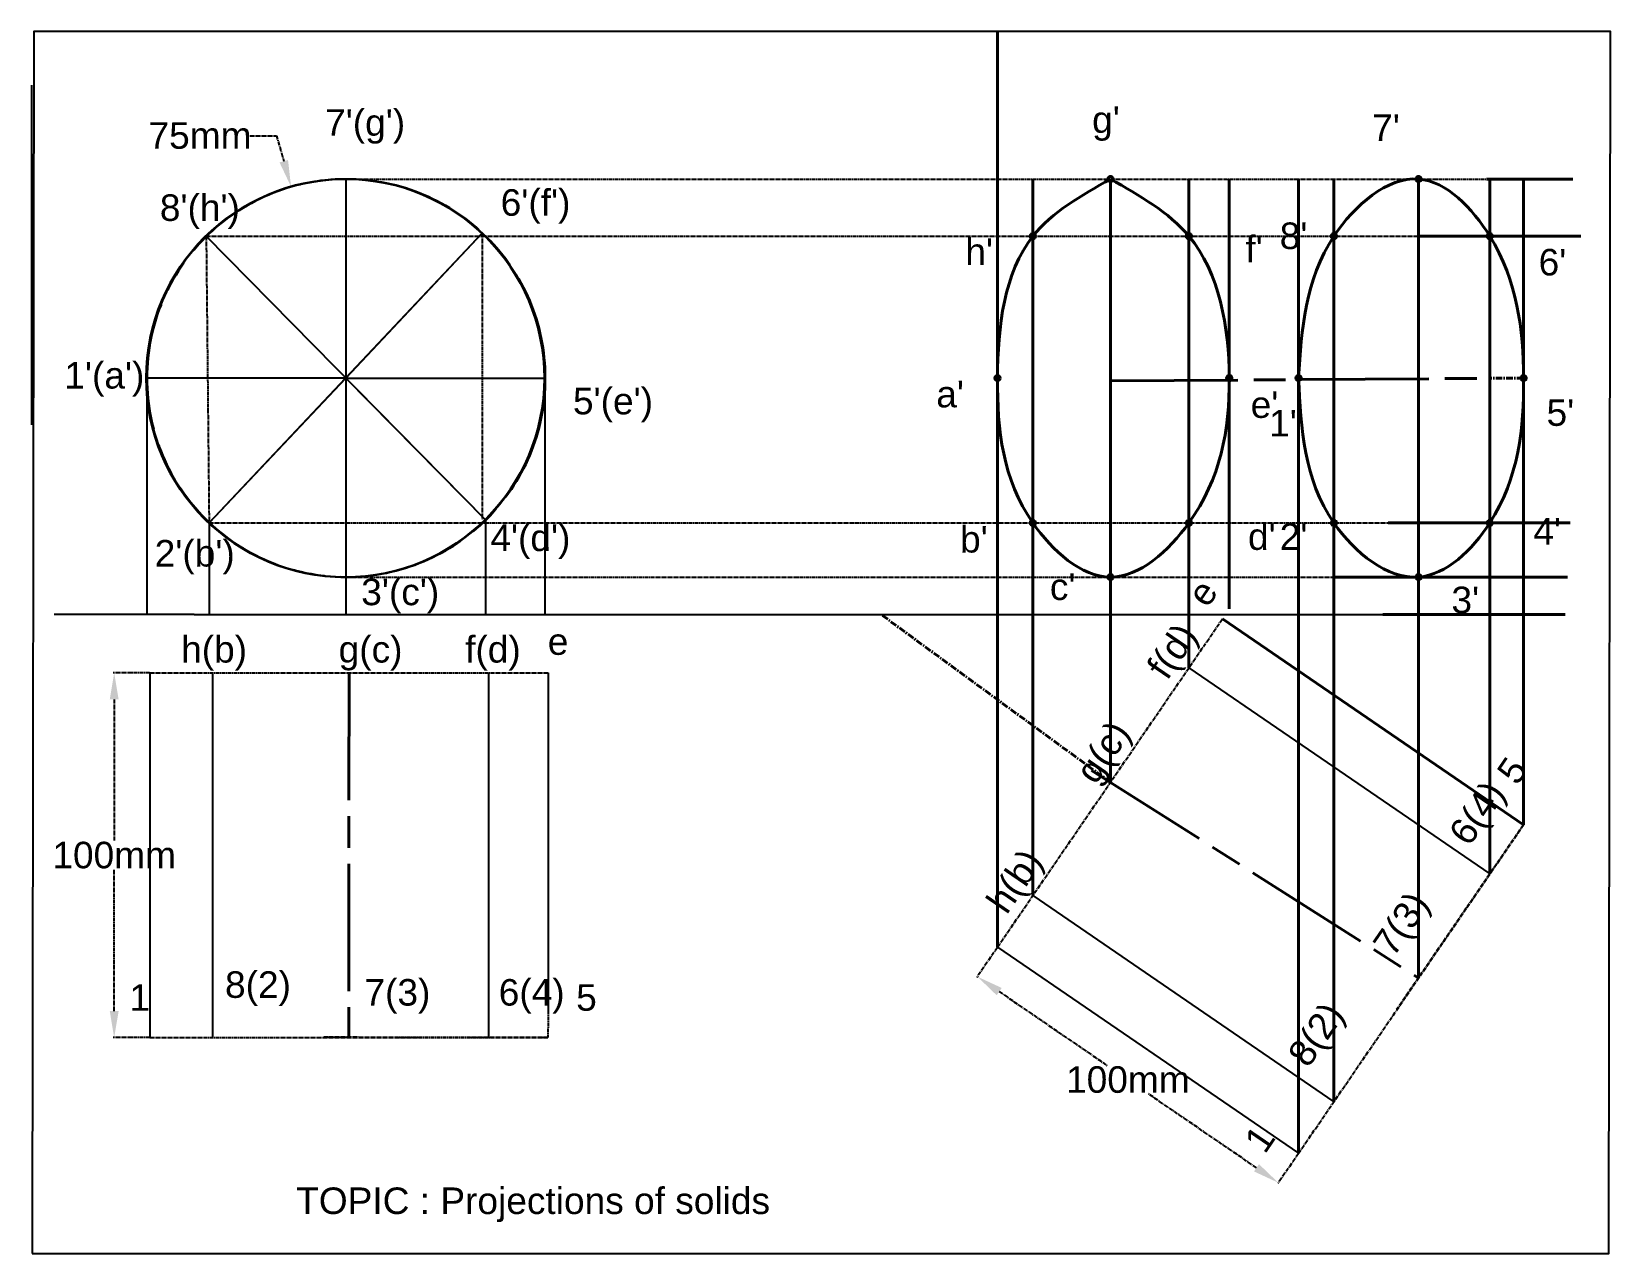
# Model space of a CAD drawing. Header units: millimetres. Extents: x 0 to 297, y -19 to 211.
import ezdxf

# ---------------------------------------------------------------- set-up
doc = ezdxf.new("R2010")
doc.units = ezdxf.units.MM
doc.header["$MEASUREMENT"] = 0
doc.header["$PDMODE"] = 33
doc.header["$PDSIZE"] = -3
for name, pattern in [('ACAD_ISO08W100', [36, 24, -3, 6, -3]), ('CENTER', [2, 1.25, -0.25, 0.25, -0.25]), ('CENTER2', [1.125, 0.75, -0.125, 0.125, -0.125])]:
    doc.linetypes.add(name, pattern=pattern)
doc.styles.get("Standard").update_dxf_attribs({"font": 'arial.ttf'})
doc.dimstyles.get("Standard").update_dxf_attribs({"dimtxt": 5, "dimasz": 5, "dimexe": 0.18, "dimexo": 0.0625, "dimgap": 0.09, "dimtad": 0, "dimtih": 1, "dimtoh": 1, "dimdec": 4, "dimrnd": 3, "dimzin": 0, "dimdsep": 46, "dimtxsty": 'Standard', "dimcen": 0.09, "dimadec": 0, "dimazin": 0, "dimtfac": 1, "dimtdec": 4, "dimtofl": 0, "dimtmove": 0, "dimatfit": 3, "dimfxl": 1, "dimtolj": 1, "dimtzin": 0, "dimarcsym": 0})

# ---------------------------------------------------------------- blocks, each defined once
blk = doc.blocks.new('*D2')
at = {"color": 0, "linetype": 'CENTER2', "lineweight": -2, "transparency": 16777216}
for p, q in [((41.13, 191.38), (46.13, 191.38)), ((46.13, 191.38), (47.51, 186.57)), ((59.19, 145.62), (59.19, 145.8)), ((59.1, 145.71), (59.28, 145.71))]:
    blk.add_line(p, q, dxfattribs=at)
at = {"color": 0, "linetype": 'CENTER2', "transparency": 16777216}
blk.add_solid([(48.31, 186.8), (46.71, 186.34), (48.88, 181.77)], dxfattribs=at)
at = {"layer": 'Defpoints', "color": 0, "linetype": 'CENTER2', "transparency": 16777216}
for p in [(48.88, 181.77), (69.5, 109.66)]:
    blk.add_point(p, dxfattribs=at)
at = {"color": 0, "linetype": 'CENTER2', "transparency": 16777216, "insert": (31.73, 191.38), "char_height": 5, "attachment_point": 5}
blk.add_mtext('\\A1;75mm', dxfattribs=at)
blk = doc.blocks.new('*D3')
at = {"color": 0, "linetype": 'CENTER2', "lineweight": -2, "transparency": 16777216}
for p, q in [((181.93, 38.43), (178.06, 32.78)), ((182.28, 30.1), (202.66, 16.15)), ((230.75, -3.09), (210.37, 10.86)), ((238.64, -0.42), (234.77, -6.07))]:
    blk.add_line(p, q, dxfattribs=at)
at = {"color": 0, "linetype": 'CENTER2', "lineweight": 40, "transparency": 16777216}
for points in [[(182.76, 30.79), (181.81, 29.41), (178.16, 32.93)], [(231.22, -2.41), (230.28, -3.78), (234.87, -5.92)]]:
    blk.add_solid(points, dxfattribs=at)
at = {"layer": 'Defpoints', "color": 0, "linetype": 'CENTER2', "lineweight": 40, "transparency": 16777216}
for p in [(181.96, 38.48), (238.68, -0.36), (234.87, -5.92)]:
    blk.add_point(p, dxfattribs=at)
at = {"color": 0, "linetype": 'CENTER2', "transparency": 16777216, "insert": (206.52, 13.5), "char_height": 5, "attachment_point": 5}
blk.add_mtext('\\A1;100mm', dxfattribs=at)
blk = doc.blocks.new('*D4')
at = {"color": 0, "linetype": 'CENTER2', "lineweight": -2, "transparency": 16777216}
for p, q in [((22.23, 90.17), (15.38, 90.17)), ((15.56, 85.17), (15.56, 58.44)), ((15.56, 26.43), (15.56, 53.15)), ((22.23, 21.43), (15.38, 21.43))]:
    blk.add_line(p, q, dxfattribs=at)
at = {"color": 0, "linetype": 'CENTER2', "lineweight": 40, "transparency": 16777216}
for points in [[(14.73, 85.17), (16.4, 85.17), (15.56, 90.17)], [(14.73, 26.43), (16.4, 26.43), (15.56, 21.43)]]:
    blk.add_solid(points, dxfattribs=at)
at = {"layer": 'Defpoints', "color": 0, "linetype": 'CENTER2', "lineweight": 40, "transparency": 16777216}
for p in [(22.3, 90.17), (15.56, 21.43), (22.3, 21.43)]:
    blk.add_point(p, dxfattribs=at)
at = {"color": 0, "linetype": 'CENTER2', "transparency": 16777216, "insert": (15.56, 55.8), "char_height": 5, "attachment_point": 5}
blk.add_mtext('\\A1;100mm', dxfattribs=at)

msp = doc.modelspace()

# ---------------------------------------------------------------- linework, layer by layer
at = {"lineweight": 40}
for p, q in [((178.15951, 210.9982), (178.15951, 210.9982)), ((181.96362, 183.21053), (181.96362, 210.9982)), ((181.96362, 38.48141), (181.96362, 183.21053)), ((188.6234, 48.20426), (188.6234, 183.21053)), ((203.23712, 69.53936), (203.23712, 183.21053)), ((218.01769, 91.11807), (218.01769, 183.21053)), ((225.62843, 102.22926), (225.62843, 183.21053)), ((238.6763, -0.36458), (238.6763, 183.21053)), ((245.33607, 9.35827), (245.33607, 183.21053)), ((261.29099, 32.65143), (261.29099, 183.21053)), ((274.05765, 183.21053), (290.36324, 183.21053)), ((274.6974, 52.29466), (274.6974, 183.21053)), ((281.05923, 61.51181), (281.05923, 183.21053)), ((261.29099, 172.44122), (291.85623, 172.44122)), ((255.52693, 118.41605), (289.86558, 118.41605)), ((245.33607, 108.21053), (289.36792, 108.21053)), ((254.5316, 101.16304), (288.87026, 101.16304)), ((224.34655, 100.3578), (281.05923, 61.51181))]:
    msp.add_line(p, q, dxfattribs=at)
for p, q in [((0, 200.88205), (0, 136.88205)), ((59.19092, 183.21053), (59.19092, 108.21053)), ((33.47593, 118.41605), (84.90592, 173.00502)), ((84.90592, 173.00502), (59.19092, 145.71053)), ((85.4915, 118.97985), (32.89034, 172.44122)), ((59.19092, 145.71053), (21.69092, 145.71053)), ((21.69092, 145.71053), (21.69092, 101.16304)), ((21.69092, 145.71053), (21.69092, 101.16304)), ((59.19092, 145.71053), (33.47593, 118.41605)), ((59.19092, 145.71053), (96.69092, 145.71053)), ((59.19092, 145.71053), (85.4915, 118.97985)), ((96.69092, 145.71053), (96.69092, 101.16304)), ((85.4915, 118.97985), (85.4915, 101.16304)), ((33.47593, 118.41605), (33.47593, 101.16304)), ((59.19092, 108.21053), (59.19092, 101.16304)), ((30.656, 101.16304), (4.26967, 101.16304)), ((30.656, 101.16304), (273.2028, 101.16304)), ((22.29633, 90.16617), (22.29633, 21.42507)), ((34.08133, 90.16617), (34.08133, 21.42507)), ((86.09691, 90.16617), (86.09691, 21.42507)), ((97.29633, 90.16617), (97.29633, 26.51734)), ((218.01769, 91.11807), (274.73037, 52.27208)), ((188.6234, 48.20426), (245.33607, 9.35827)), ((181.96362, 38.48141), (238.6763, -0.36458))]:
    msp.add_line(p, q)
at = {"linetype": 'CENTER2'}
for p, q in [((59.19092, 183.21053), (274.05765, 183.21053)), ((84.90592, 173.00502), (84.90592, 118.97985)), ((32.89034, 172.44122), (84.90592, 172.44122)), ((32.89034, 172.44122), (33.47593, 115.22235)), ((84.90592, 172.44122), (269.49575, 172.44122)), ((33.47593, 118.41605), (85.4915, 118.41605)), ((85.4915, 118.41605), (262.80496, 118.41605)), ((59.19092, 108.21053), (265.5421, 108.21053)), ((181.96362, 38.48141), (224.34655, 100.3578)), ((22.29633, 90.16617), (97.29633, 90.16617)), ((238.6763, -0.36458), (281.04826, 61.49579)), ((281.02374, 61.51272), (257.14002, 26.71192)), ((97.29633, 26.51734), (97.27691, 21.42507)), ((22.29633, 21.42507), (97.27691, 21.42507)), ((97.27703, 21.45487), (55.06889, 21.49324))]:
    msp.add_line(p, q, dxfattribs=at)
at = {"linetype": 'ACAD_ISO08W100', "lineweight": 40}
for p, q in [((203.23712, 145.16109), (274.6974, 145.66562)), ((59.79633, 90.16617), (59.78662, 21.42507)), ((199.68648, 71.79547), (261.29099, 32.65143))]:
    msp.add_line(p, q, dxfattribs=at)
at = {"linetype": 'CENTER', "lineweight": 40}
for p, q in [((281.05923, 145.71053), (274.6974, 145.66562)), ((203.23712, 69.53936), (160.02682, 101.16304))]:
    msp.add_line(p, q, dxfattribs=at)
msp.add_lwpolyline([(0.11334, -19.23153), (297.11334, -19.23153), (297.42278, 210.9982), (0.42278, 210.9982)], close=True)
at = {"lineweight": 30}
for centre in [(59.10092, 145.71053), (59.19092, 145.71053)]:
    msp.add_circle(centre, 37.5, dxfattribs=at)
at = {"linetype": 'ACAD_ISO08W100', "lineweight": 30}
msp.add_circle((59.28092, 145.71053), 37.5, dxfattribs=at)
at = {"lineweight": 40}
for points in [[(203.23712, 183.21053), (188.6234, 172.44122), (181.96362, 145.71053), (188.6234, 118.41605), (203.23712, 108.21053), (218.01769, 118.41605), (225.62843, 145.71053), (218.01769, 172.44122), (203.23712, 183.21053)], [(238.6763, 145.71053), (245.33607, 172.44122), (261.29099, 183.21053), (274.6974, 172.44122), (281.05923, 145.71053), (274.6974, 118.41605), (261.29099, 108.21053), (245.33607, 118.41605), (238.6763, 145.71053)]]:
    msp.add_spline(points, degree=3, dxfattribs=at)
for p in [(203.23712, 183.21053), (261.29099, 183.21053), (188.6234, 172.44122), (218.01769, 172.44122), (245.33607, 172.44122), (274.6974, 172.44122), (181.96362, 145.71053), (225.62843, 145.71053), (238.6763, 145.71053), (281.05923, 145.71053), (188.6234, 118.41605), (218.01769, 118.41605), (245.33607, 118.41605), (274.6974, 118.41605), (203.23712, 108.21053), (261.29099, 108.21053)]:
    msp.add_point(p, dxfattribs=at)

# ---------------------------------------------------------------- texts
at = {"linetype": 'CENTER2'}
for s, p in [("7'(g')", (55.29165, 191.35936)), ("6'(f')", (88.36621, 176.29421)), ("8'(h')", (24.16265, 175.32226)), ("1'(a')", (6.1662, 143.73404)), ("5'(e')", (101.98515, 138.87432)), ("4'(d')", (86.42065, 113.11777)), ("2'(b')", (23.18987, 110.20193)), ("3'(c')", (62.10112, 102.91234)), ('h(b)', (28.17279, 92.1018)), ('g(c)', (57.84262, 92.1018)), ('f(d)', (81.67576, 92.1018)), ('e', (97.24026, 93.55972)), ('8(2)', (36.44143, 28.92536)), ('7(3)', (62.70653, 27.46745)), ('6(4)', (87.99884, 27.46745)), ('1', (18.44498, 26.4955)), ('5', (102.59056, 26.4955))]:
    msp.add_text(s, height=5, dxfattribs=at).set_placement(p)
at = {"lineweight": 30}
for s, p in [("g'", (199.78882, 191.90108)), ("7'", (252.54096, 190.40938)), ("f'", (228.6532, 167.53662)), ("8'", (235.1228, 170.02279)), ("h'", (175.90106, 167.03938)), ("6'", (283.89364, 165.05045)), ("a'", (170.42678, 140.18875)), ("e'", (229.64852, 138.19981)), ("5'", (285.38663, 136.70811)), ("1'", (233.13215, 134.71918)), ("4'", (282.89832, 114.33258)), ("b'", (174.90573, 112.84088)), ("d'", (229.15086, 113.33812)), ("2'", (235.1228, 113.33812)), ("c'", (191.82623, 103.89067)), ("3'", (267.47081, 101.4045)), ('TOPIC : Projections of solids', (49.84331, -11.80679))]:
    msp.add_text(s, height=5, dxfattribs=at).set_placement(p)
at = {"linetype": 'CENTER2'}
for s, p in [('e', (221.51513, 102.22926)), ('f(d)', (213.92235, 88.56438)), ('g(c)', (200.4541, 68.9016)), ('5', (279.86783, 68.74497)), ('6(4)', (270.82009, 57.25579)), ('h(b)', (183.68751, 44.42344)), ('7(3)', (256.52726, 36.38916)), ('8(2)', (240.4819, 15.54385)), ('1', (232.31668, -0.67668))]:
    msp.add_text(s, height=5, rotation=55.590366, dxfattribs=at).set_placement(p)

# ---------------------------------------------------------------- dimensions: what is measured, and where the dimension line sits
dim = msp.add_diameter_dim_2p(p1=(69.49946, 109.65524), p2=(48.88238, 181.76583), text='75mm', dimstyle='Standard', dxfattribs=at)
dim.commit()
dim.dimension.update_dxf_attribs({"geometry": '*D2', "text_midpoint": (31.73069, 191.38057)})
for base, p1, p2, angle, picture, middle in [((15.56464, 21.42507), (22.29633, 90.16617), (22.29633, 21.42507), 90, '*D4', (15.56464, 55.79562)), ((234.87218, -5.91835), (181.96362, 38.48141), (238.6763, -0.36458), 145.590366, '*D3', (206.51584, 13.50465))]:
    dim = msp.add_linear_dim(base=base, p1=p1, p2=p2, angle=angle, text='100mm', dimstyle='Standard', dxfattribs=at)
    dim.commit()
    dim.dimension.update_dxf_attribs({"geometry": picture, "text_midpoint": middle})

doc.saveas('drawing.dxf')
